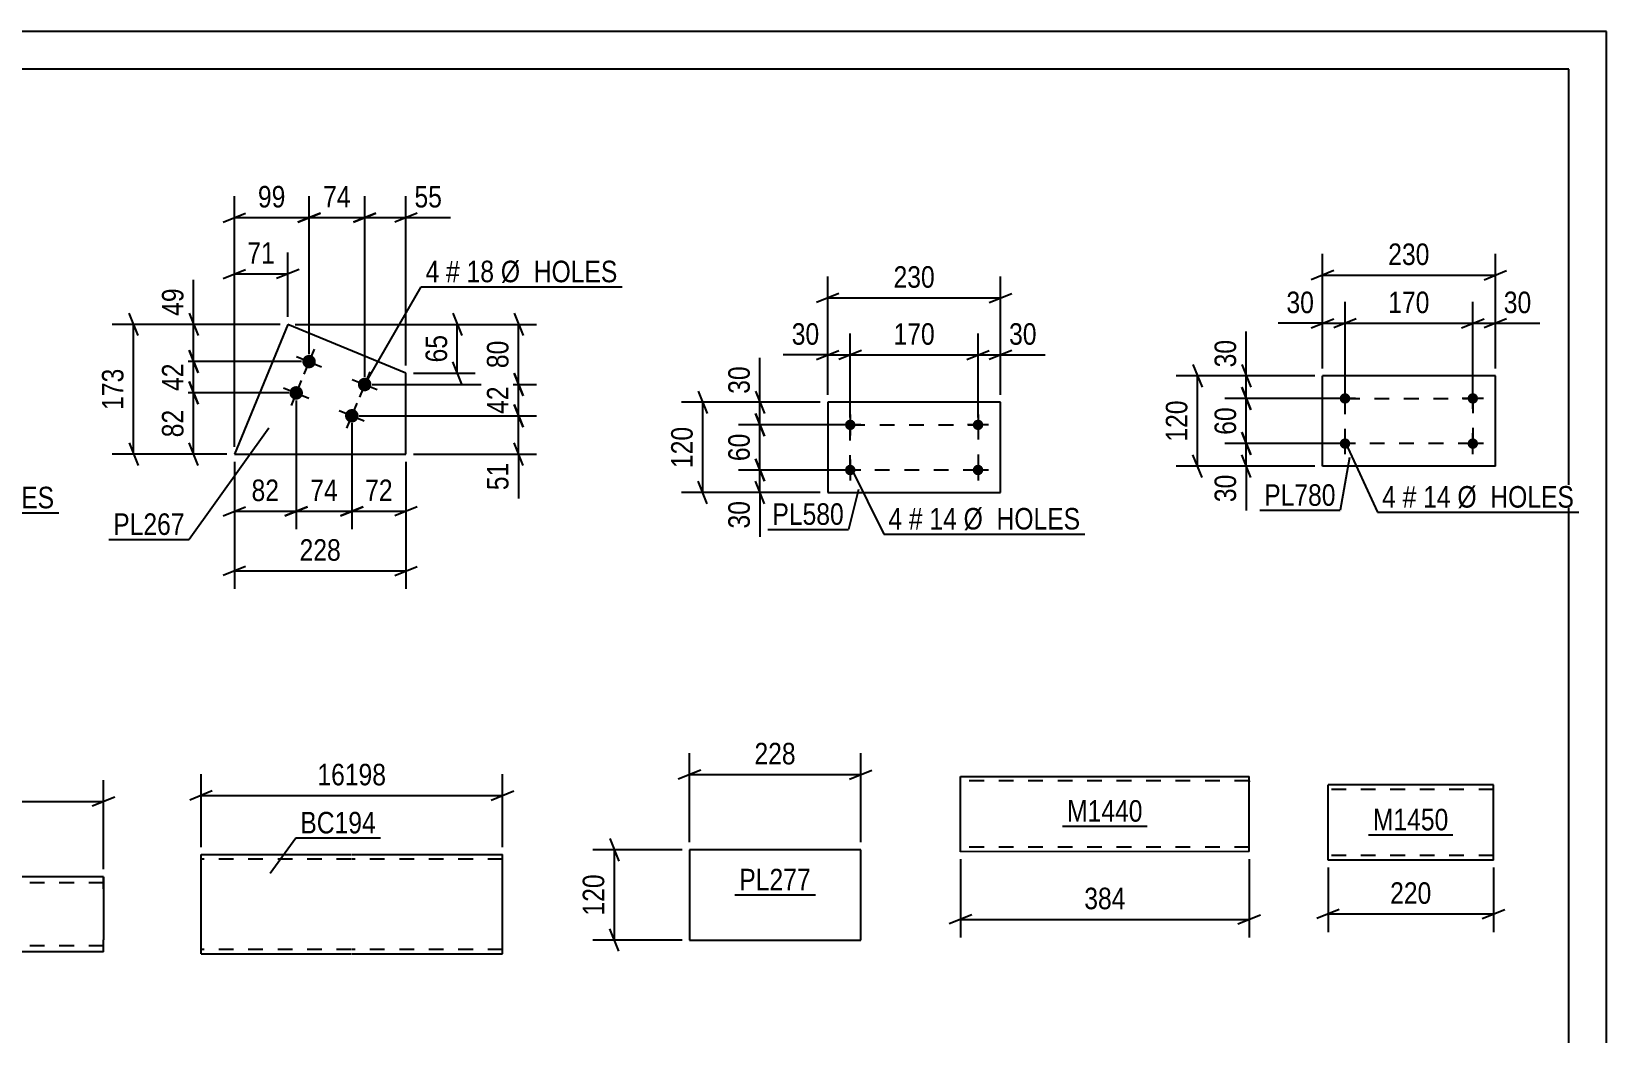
# Model space of a CAD drawing. Header units: millimetres. Extents: x 0 to 420, y 0 to 297.
# Drawn here: x 210.5 to 420, y 163.8 to 297 of the extents above; entities that cross this region are included whole.
import ezdxf

# ---------------------------------------------------------------- set-up
doc = ezdxf.new("R2010")
doc.units = ezdxf.units.MM
doc.linetypes.add('DXK_LINE_DOT2', pattern=[3.9198, 1.9599, -1.9599])
doc.styles.add('Arial Narrow', font='ARIALN.TTF', dxfattribs={"height": 0.2})

# ---------------------------------------------------------------- blocks, each defined once
blk = doc.blocks.new('Unknown-814463964-1135')
at = {"color": 5, "linetype": 'Continuous'}
for p, q in [((420, 297), (0, 297)), ((420, 0), (420, 297)), ((415, 292), (5, 292)), ((415, 5), (415, 292))]:
    blk.add_line(p, q, dxfattribs=at)
blk = doc.blocks.new('Part-814463964-1915 - 1899')
at = {"color": 2, "linetype": 'Continuous'}
for p, q in [((199.99, 184.65), (179.99, 184.65)), ((179.99, 184.65), (179.99, 174.65)), ((220.09, 184.65), (200.09, 184.65)), ((220.09, 184.65), (220.09, 183.05)), ((220.09, 183.05), (220.09, 176.25)), ((220.09, 174.65), (220.09, 176.25)), ((199.99, 174.65), (179.99, 174.65)), ((220.09, 174.65), (200.09, 174.65))]:
    blk.add_line(p, q, dxfattribs=at)
at = {"color": 7, "linetype": 'DXK_LINE_DOT2'}
for p, q in [((220.09, 183.05), (220.09, 184.53)), ((199.99, 183.85), (179.99, 183.85)), ((220.09, 183.85), (200.09, 183.85)), ((220.09, 175.51), (220.09, 176.25)), ((179.99, 175.45), (179.99, 175.51)), ((199.99, 175.45), (179.99, 175.45)), ((220.09, 175.45), (200.09, 175.45)), ((220.09, 175.45), (220.09, 175.51)), ((220.09, 175.45), (220.09, 175.51))]:
    blk.add_line(p, q, dxfattribs=at)
blk = doc.blocks.new('Part-814463964-2102 - 2088')
at = {"color": 2, "linetype": 'Continuous'}
for p, q in [((320.8, 188.23), (298.04, 188.23)), ((298.04, 188.23), (298.04, 176.23)), ((320.8, 176.23), (320.8, 188.23)), ((298.04, 176.23), (320.8, 176.23))]:
    blk.add_line(p, q, dxfattribs=at)
blk = doc.blocks.new('Bolt-814463964-2591 - 2542')
at = {"linetype": 'Continuous'}
for points in [[(319.41, 244.01, -1), (319.41, 245.41, -1)], [(336.41, 244.01, -1), (336.41, 245.41, -1)], [(319.41, 238.01, -1), (319.41, 239.41, -1)], [(336.41, 238.01, -1), (336.41, 239.41, -1)]]:
    blk.add_hatch(color=1, dxfattribs=at).paths.add_polyline_path(points)
at = {"color": 1, "linetype": 'Continuous'}
for p, q in [((319.41, 246.11), (319.41, 243.31)), ((336.41, 246.11), (336.41, 243.31)), ((320.81, 244.71), (318.01, 244.71)), ((337.81, 244.71), (335.01, 244.71)), ((319.41, 240.11), (319.41, 237.31)), ((336.41, 240.11), (336.41, 237.31)), ((320.81, 238.71), (318.01, 238.71)), ((337.81, 238.71), (335.01, 238.71))]:
    blk.add_line(p, q, dxfattribs=at)
blk = doc.blocks.new('Part-814463964-2558 - 2542')
at = {"color": 2, "linetype": 'Continuous'}
for p, q in [((339.41, 247.71), (316.41, 247.71)), ((316.41, 247.71), (316.41, 235.71)), ((339.41, 235.71), (339.41, 247.71)), ((316.41, 235.71), (339.41, 235.71))]:
    blk.add_line(p, q, dxfattribs=at)
blk = doc.blocks.new('Part-814463964-2781 - 2767')
at = {"color": 2, "linetype": 'Continuous'}
for p, q in [((334.08, 197.97), (372.48, 197.98)), ((334.08, 187.97), (334.08, 197.97)), ((372.48, 187.98), (372.48, 197.98)), ((372.48, 187.98), (334.08, 187.97))]:
    blk.add_line(p, q, dxfattribs=at)
at = {"color": 7, "linetype": 'DXK_LINE_DOT2'}
for p, q in [((372.48, 197.38), (334.08, 197.37)), ((372.48, 197.34), (372.48, 197.38)), ((372.48, 197.38), (372.48, 197.34)), ((372.48, 197.24), (372.48, 197.34)), ((372.48, 197.34), (372.48, 197.24)), ((372.48, 188.58), (334.08, 188.57))]:
    blk.add_line(p, q, dxfattribs=at)
blk = doc.blocks.new('Bolt-814463964-2867 - 2833')
at = {"linetype": 'Continuous'}
for points in [[(385.22, 247.52, -1), (385.22, 248.92, -1)], [(402.22, 247.52, -1), (402.22, 248.92, -1)], [(385.22, 241.52, -1), (385.22, 242.92, -1)], [(402.22, 241.52, -1), (402.22, 242.92, -1)]]:
    blk.add_hatch(color=1, dxfattribs=at).paths.add_polyline_path(points)
at = {"color": 1, "linetype": 'Continuous'}
for p, q in [((385.22, 246.82), (385.22, 249.62)), ((402.22, 246.82), (402.22, 249.62)), ((386.62, 248.22), (383.82, 248.22)), ((403.62, 248.22), (400.82, 248.22)), ((385.22, 240.82), (385.22, 243.62)), ((402.22, 240.82), (402.22, 243.62)), ((386.62, 242.22), (383.82, 242.22)), ((403.62, 242.22), (400.82, 242.22))]:
    blk.add_line(p, q, dxfattribs=at)
blk = doc.blocks.new('Part-814463964-2882 - 2833')
at = {"color": 2, "linetype": 'Continuous'}
for p, q in [((405.22, 251.22), (382.22, 251.22)), ((382.22, 239.22), (382.22, 251.22)), ((405.22, 239.22), (405.22, 251.22)), ((405.22, 239.22), (382.22, 239.22))]:
    blk.add_line(p, q, dxfattribs=at)
blk = doc.blocks.new('Part-814463964-3030 - 3014')
at = {"color": 2, "linetype": 'Continuous'}
for p, q in [((233.06, 174.39), (233.06, 187.59)), ((233.06, 187.59), (253.06, 187.59)), ((253.16, 187.59), (273.16, 187.59)), ((273.16, 174.39), (273.16, 187.59)), ((233.06, 174.39), (253.06, 174.39)), ((253.16, 174.39), (273.16, 174.39))]:
    blk.add_line(p, q, dxfattribs=at)
at = {"color": 7, "linetype": 'DXK_LINE_DOT2'}
for p, q in [((253.06, 186.99), (233.06, 186.99)), ((273.16, 186.99), (253.16, 186.99)), ((253.06, 174.99), (233.06, 174.99)), ((233.06, 174.48), (233.06, 174.39)), ((273.16, 174.99), (253.16, 174.99)), ((273.16, 174.39), (273.16, 174.48))]:
    blk.add_line(p, q, dxfattribs=at)
blk = doc.blocks.new('Part-814463964-13714 - 13713')
at = {"color": 2, "linetype": 'Continuous'}
for p, q in [((404.96, 196.85), (382.96, 196.85)), ((382.96, 186.94), (382.96, 196.85)), ((404.96, 186.85), (404.96, 196.85)), ((382.96, 186.85), (382.96, 186.94)), ((404.96, 186.85), (382.96, 186.85))]:
    blk.add_line(p, q, dxfattribs=at)
at = {"color": 7, "linetype": 'DXK_LINE_DOT2'}
for p, q in [((404.96, 196.25), (382.96, 196.25)), ((382.96, 187.45), (382.96, 187.49)), ((404.96, 187.45), (382.96, 187.45)), ((404.96, 187.45), (404.96, 187.49))]:
    blk.add_line(p, q, dxfattribs=at)
blk = doc.blocks.new('Bolt-814463964-13785 - 13783')
at = {"linetype": 'Continuous'}
for points in [[(248.26, 252.78, -1), (246.6, 253.46, -1)], [(246.55, 248.62, -1), (244.88, 249.3, -1)], [(255.66, 249.73, -1), (253.99, 250.42, -1)], [(253.95, 245.57, -1), (252.28, 246.26, -1)]]:
    blk.add_hatch(color=1, dxfattribs=at).paths.add_polyline_path(points)
at = {"color": 1, "linetype": 'Continuous'}
for p, q in [((245.76, 253.81), (249.09, 252.44)), ((248.11, 254.79), (246.74, 251.46)), ((255.51, 251.74), (254.14, 248.41)), ((244.05, 249.65), (247.38, 248.28)), ((246.4, 250.63), (245.03, 247.3)), ((253.16, 250.76), (256.49, 249.39)), ((253.8, 247.58), (252.43, 244.25)), ((251.45, 246.6), (254.78, 245.23))]:
    blk.add_line(p, q, dxfattribs=at)
blk = doc.blocks.new('Part-814463964-13784 - 13783')
at = {"color": 2, "linetype": 'Continuous'}
for p, q in [((244.6, 258.07), (237.49, 240.81)), ((260.32, 251.6), (244.6, 258.07)), ((260.32, 240.81), (260.32, 251.6)), ((237.49, 240.81), (260.32, 240.81))]:
    blk.add_line(p, q, dxfattribs=at)
blk = doc.blocks.new('Rectangle-814463964-14443 - 2542')
at = {"color": 1, "linetype": 'DXK_LINE_DOT2'}
blk.add_lwpolyline([(319.41, 244.71), (336.41, 244.71), (336.41, 238.71), (319.41, 238.71), (319.41, 244.71)], close=True, dxfattribs=at)
blk = doc.blocks.new('Rectangle-814463964-2967 - 2833')
at = {"color": 1, "linetype": 'DXK_LINE_DOT2'}
blk.add_lwpolyline([(385.22, 248.22), (402.22, 248.22), (402.22, 242.22), (385.22, 242.22), (385.22, 248.22)], close=True, dxfattribs=at)
blk = doc.blocks.new('StraightDimension-814463964-1923 - 1899')
at = {"color": 7, "linetype": 'Continuous'}
for p, q in [((179.99, 185.65), (179.99, 197.5)), ((220.09, 185.65), (220.09, 197.5)), ((181.49, 195.25), (178.49, 194.05)), ((218.59, 194.05), (221.59, 195.25)), ((179.99, 194.65), (220.09, 194.65))]:
    blk.add_line(p, q, dxfattribs=at)
at = {"color": 0}
blk.add_wipeout([(205.21, 195.4), (205.21, 199.6), (194.87, 199.6), (194.87, 195.4)], dxfattribs=at)
at = {"color": 3, "style": 'Arial Narrow'}
blk.add_text('16136', height=2.863, dxfattribs=at).set_placement((195.47, 196))
blk = doc.blocks.new('StraightDimension-814463964-2104 - 2088')
at = {"color": 7, "linetype": 'Continuous'}
for p, q in [((298.04, 189.23), (298.04, 201.08)), ((320.8, 189.23), (320.8, 201.08)), ((299.54, 198.83), (296.54, 197.63)), ((298.04, 198.23), (320.8, 198.23)), ((319.3, 197.63), (322.3, 198.83))]:
    blk.add_line(p, q, dxfattribs=at)
at = {"color": 0}
blk.add_wipeout([(312.76, 198.98), (312.76, 203.18), (306.07, 203.18), (306.07, 198.98)], dxfattribs=at)
at = {"color": 3, "style": 'Arial Narrow'}
blk.add_text('228', height=2.863, dxfattribs=at).set_placement((306.67, 199.58))
blk = doc.blocks.new('StraightDimension-814463964-2115 - 2088')
at = {"color": 7, "linetype": 'Continuous'}
for p, q in [((287.44, 189.73), (288.64, 186.73)), ((297.04, 188.23), (285.19, 188.23)), ((288.04, 176.23), (288.04, 188.23)), ((297.04, 176.23), (285.19, 176.23)), ((288.64, 174.73), (287.44, 177.73))]:
    blk.add_line(p, q, dxfattribs=at)
at = {"color": 0}
blk.add_wipeout([(287.29, 185.57), (283.09, 185.57), (283.09, 178.88), (287.29, 178.88)], dxfattribs=at)
at = {"color": 3, "style": 'Arial Narrow'}
blk.add_text('120', height=2.863, rotation=90.0002, dxfattribs=at).set_placement((286.69, 179.48))
blk = doc.blocks.new('StraightDimension-814463964-14276 - 2542')
at = {"color": 7, "linetype": 'Continuous'}
for p, q in [((336.41, 245.71), (336.41, 256.86)), ((339.41, 248.71), (339.41, 256.86)), ((334.91, 253.41), (337.91, 254.61)), ((336.41, 254.01), (339.41, 254.01)), ((340.91, 254.61), (337.91, 253.41))]:
    blk.add_line(p, q, dxfattribs=at)
at = {"color": 0}
blk.add_wipeout([(344.79, 254.76), (344.79, 258.96), (339.94, 258.96), (339.94, 254.76)], dxfattribs=at)
at = {"color": 7, "linetype": 'Continuous'}
blk.add_line((339.41, 254.01), (345.32, 254.01), dxfattribs=at)
blk.add_line((339.41, 254.01), (345.32, 254.01), dxfattribs=at)
at = {"color": 3, "style": 'Arial Narrow'}
blk.add_text('30', height=2.863, dxfattribs=at).set_placement((340.54, 255.36))
blk = doc.blocks.new('StraightDimension-814463964-2603 - 2542')
at = {"color": 7, "linetype": 'Continuous'}
for p, q in [((316.41, 248.71), (316.41, 264.44)), ((339.41, 248.71), (339.41, 264.44)), ((317.91, 262.19), (314.91, 260.99)), ((337.91, 260.99), (340.91, 262.19)), ((316.41, 261.59), (339.41, 261.59))]:
    blk.add_line(p, q, dxfattribs=at)
at = {"color": 0}
blk.add_wipeout([(331.25, 262.34), (331.25, 266.54), (324.57, 266.54), (324.57, 262.34)], dxfattribs=at)
at = {"color": 3, "style": 'Arial Narrow'}
blk.add_text('230', height=2.863, dxfattribs=at).set_placement((325.17, 262.94))
blk = doc.blocks.new('StraightDimension-814463964-14277 - 2542')
at = {"color": 7, "linetype": 'Continuous'}
for p, q in [((319.41, 245.71), (319.41, 256.86)), ((336.41, 245.71), (336.41, 256.86)), ((320.91, 254.61), (317.91, 253.41)), ((319.41, 254.01), (336.41, 254.01)), ((334.91, 253.41), (337.91, 254.61))]:
    blk.add_line(p, q, dxfattribs=at)
at = {"color": 0}
blk.add_wipeout([(331.25, 254.76), (331.25, 258.96), (324.57, 258.96), (324.57, 254.76)], dxfattribs=at)
at = {"color": 3, "style": 'Arial Narrow'}
blk.add_text('170', height=2.863, dxfattribs=at).set_placement((325.17, 255.36))
blk = doc.blocks.new('StraightDimension-814463964-14278 - 2542')
at = {"color": 7, "linetype": 'Continuous'}
for p, q in [((316.41, 248.71), (316.41, 256.86)), ((319.41, 245.71), (319.41, 256.86)), ((314.91, 253.41), (317.91, 254.61)), ((316.41, 254.01), (319.41, 254.01)), ((320.91, 254.61), (317.91, 253.41))]:
    blk.add_line(p, q, dxfattribs=at)
at = {"color": 0}
blk.add_wipeout([(315.89, 254.76), (315.89, 258.96), (311.03, 258.96), (311.03, 254.76)], dxfattribs=at)
at = {"color": 7, "linetype": 'Continuous'}
blk.add_line((316.41, 254.01), (310.51, 254.01), dxfattribs=at)
blk.add_line((316.41, 254.01), (310.51, 254.01), dxfattribs=at)
at = {"color": 3, "style": 'Arial Narrow'}
blk.add_text('30', height=2.863, dxfattribs=at).set_placement((311.63, 255.36))
blk = doc.blocks.new('StraightDimension-814463964-14371 - 2542')
at = {"color": 7, "linetype": 'Continuous'}
for p, q in [((315.41, 247.71), (304.55, 247.71)), ((306.8, 249.21), (308, 246.21)), ((307.4, 244.71), (307.4, 247.71)), ((308, 243.21), (306.8, 246.21)), ((318.41, 244.71), (304.55, 244.71))]:
    blk.add_line(p, q, dxfattribs=at)
at = {"color": 0}
blk.add_wipeout([(306.65, 253.1), (302.45, 253.1), (302.45, 248.24), (306.65, 248.24)], dxfattribs=at)
at = {"color": 7, "linetype": 'Continuous'}
blk.add_line((307.4, 247.71), (307.4, 253.62), dxfattribs=at)
blk.add_line((307.4, 247.71), (307.4, 253.62), dxfattribs=at)
at = {"color": 3, "style": 'Arial Narrow'}
blk.add_text('30', height=2.863, rotation=90.0002, dxfattribs=at).set_placement((306.05, 248.84))
blk = doc.blocks.new('StraightDimension-814463964-14372 - 2542')
at = {"color": 7, "linetype": 'Continuous'}
for p, q in [((306.8, 246.21), (308, 243.21)), ((318.41, 244.71), (304.55, 244.71)), ((307.4, 238.71), (307.4, 244.71)), ((308, 237.21), (306.8, 240.21)), ((318.41, 238.71), (304.55, 238.71))]:
    blk.add_line(p, q, dxfattribs=at)
at = {"color": 0}
blk.add_wipeout([(306.65, 244.14), (302.45, 244.14), (302.45, 239.29), (306.65, 239.29)], dxfattribs=at)
at = {"color": 3, "style": 'Arial Narrow'}
blk.add_text('60', height=2.863, rotation=90.0002, dxfattribs=at).set_placement((306.05, 239.89))
blk = doc.blocks.new('StraightDimension-814463964-14373 - 2542')
at = {"color": 7, "linetype": 'Continuous'}
for p, q in [((306.8, 240.21), (308, 237.21)), ((318.41, 238.71), (304.55, 238.71)), ((308, 234.21), (306.8, 237.21)), ((307.4, 235.71), (307.4, 238.71)), ((315.41, 235.71), (304.55, 235.71))]:
    blk.add_line(p, q, dxfattribs=at)
at = {"color": 0}
blk.add_wipeout([(306.65, 235.19), (302.45, 235.19), (302.45, 230.33), (306.65, 230.33)], dxfattribs=at)
at = {"color": 7, "linetype": 'Continuous'}
blk.add_line((307.4, 235.71), (307.4, 229.81), dxfattribs=at)
blk.add_line((307.4, 235.71), (307.4, 229.81), dxfattribs=at)
at = {"color": 3, "style": 'Arial Narrow'}
blk.add_text('30', height=2.863, rotation=90.0002, dxfattribs=at).set_placement((306.05, 230.93))
blk = doc.blocks.new('StraightDimension-814463964-14424 - 2542')
at = {"color": 7, "linetype": 'Continuous'}
for p, q in [((315.41, 247.71), (296.95, 247.71)), ((299.2, 249.21), (300.4, 246.21)), ((299.8, 235.71), (299.8, 247.71)), ((300.4, 234.21), (299.2, 237.21)), ((315.41, 235.71), (296.95, 235.71))]:
    blk.add_line(p, q, dxfattribs=at)
at = {"color": 0}
blk.add_wipeout([(299.05, 245.06), (294.85, 245.06), (294.85, 238.37), (299.05, 238.37)], dxfattribs=at)
at = {"color": 3, "style": 'Arial Narrow'}
blk.add_text('120', height=2.863, rotation=90.0002, dxfattribs=at).set_placement((298.45, 238.97))
blk = doc.blocks.new('StraightDimension-814463964-2786 - 2767')
at = {"color": 7, "linetype": 'Continuous'}
for p, q in [((334.08, 186.97), (334.08, 176.57)), ((372.48, 186.98), (372.48, 176.57)), ((335.58, 179.57), (332.58, 178.37)), ((334.08, 178.97), (372.48, 178.97)), ((370.98, 178.37), (373.98, 179.57))]:
    blk.add_line(p, q, dxfattribs=at)
at = {"color": 0}
blk.add_wipeout([(356.62, 179.72), (356.62, 183.92), (349.94, 183.92), (349.94, 179.72)], dxfattribs=at)
at = {"color": 3, "style": 'Arial Narrow'}
blk.add_text('384', height=2.863, dxfattribs=at).set_placement((350.54, 180.32))
blk = doc.blocks.new('StraightDimension-814463964-2957 - 2833')
at = {"color": 7, "linetype": 'Continuous'}
for p, q in [((371.48, 252.72), (372.68, 249.72)), ((381.22, 251.22), (369.23, 251.22)), ((372.68, 246.72), (371.48, 249.72)), ((372.08, 248.22), (372.08, 251.22)), ((384.22, 248.22), (369.23, 248.22))]:
    blk.add_line(p, q, dxfattribs=at)
at = {"color": 0}
blk.add_wipeout([(371.33, 256.6), (367.13, 256.6), (367.13, 251.75), (371.33, 251.75)], dxfattribs=at)
at = {"color": 7, "linetype": 'Continuous'}
blk.add_line((372.08, 251.22), (372.08, 257.13), dxfattribs=at)
blk.add_line((372.08, 251.22), (372.08, 257.13), dxfattribs=at)
at = {"color": 3, "style": 'Arial Narrow'}
blk.add_text('30', height=2.863, rotation=90.0002, dxfattribs=at).set_placement((370.73, 252.35))
blk = doc.blocks.new('StraightDimension-814463964-2895 - 2833')
at = {"color": 7, "linetype": 'Continuous'}
for p, q in [((382.22, 252.22), (382.22, 261.06)), ((385.22, 249.22), (385.22, 261.06)), ((380.72, 257.61), (383.72, 258.81)), ((382.22, 258.21), (385.22, 258.21)), ((386.72, 258.81), (383.72, 257.61))]:
    blk.add_line(p, q, dxfattribs=at)
at = {"color": 0}
blk.add_wipeout([(381.69, 258.96), (381.69, 263.16), (376.83, 263.16), (376.83, 258.96)], dxfattribs=at)
at = {"color": 7, "linetype": 'Continuous'}
blk.add_line((382.22, 258.21), (376.31, 258.21), dxfattribs=at)
blk.add_line((382.22, 258.21), (376.31, 258.21), dxfattribs=at)
at = {"color": 3, "style": 'Arial Narrow'}
blk.add_text('30', height=2.863, dxfattribs=at).set_placement((377.43, 259.56))
blk = doc.blocks.new('StraightDimension-814463964-2884 - 2833')
at = {"color": 7, "linetype": 'Continuous'}
for p, q in [((382.22, 252.22), (382.22, 267.46)), ((405.22, 252.22), (405.22, 267.46)), ((383.72, 265.21), (380.72, 264.01)), ((382.22, 264.61), (405.22, 264.61)), ((403.72, 264.01), (406.72, 265.21))]:
    blk.add_line(p, q, dxfattribs=at)
at = {"color": 0}
blk.add_wipeout([(397.06, 265.36), (397.06, 269.56), (390.37, 269.56), (390.37, 265.36)], dxfattribs=at)
at = {"color": 3, "style": 'Arial Narrow'}
blk.add_text('230', height=2.863, dxfattribs=at).set_placement((390.97, 265.96))
blk = doc.blocks.new('StraightDimension-814463964-2905 - 2833')
at = {"color": 7, "linetype": 'Continuous'}
for p, q in [((385.22, 249.22), (385.22, 261.06)), ((402.22, 249.22), (402.22, 261.06)), ((386.72, 258.81), (383.72, 257.61)), ((385.22, 258.21), (402.22, 258.21)), ((400.72, 257.61), (403.72, 258.81))]:
    blk.add_line(p, q, dxfattribs=at)
at = {"color": 0}
blk.add_wipeout([(397.06, 258.96), (397.06, 263.16), (390.37, 263.16), (390.37, 258.96)], dxfattribs=at)
at = {"color": 3, "style": 'Arial Narrow'}
blk.add_text('170', height=2.863, dxfattribs=at).set_placement((390.97, 259.56))
blk = doc.blocks.new('StraightDimension-814463964-2915 - 2833')
at = {"color": 7, "linetype": 'Continuous'}
for p, q in [((402.22, 249.22), (402.22, 261.06)), ((405.22, 252.22), (405.22, 261.06)), ((400.72, 257.61), (403.72, 258.81)), ((402.22, 258.21), (405.22, 258.21)), ((406.72, 258.81), (403.72, 257.61))]:
    blk.add_line(p, q, dxfattribs=at)
at = {"color": 0}
blk.add_wipeout([(410.6, 258.96), (410.6, 263.16), (405.74, 263.16), (405.74, 258.96)], dxfattribs=at)
at = {"color": 7, "linetype": 'Continuous'}
blk.add_line((405.22, 258.21), (411.12, 258.21), dxfattribs=at)
blk.add_line((405.22, 258.21), (411.12, 258.21), dxfattribs=at)
at = {"color": 3, "style": 'Arial Narrow'}
blk.add_text('30', height=2.863, dxfattribs=at).set_placement((406.34, 259.56))
blk = doc.blocks.new('StraightDimension-814463964-2926 - 2833')
at = {"color": 7, "linetype": 'Continuous'}
for p, q in [((365, 252.72), (366.2, 249.72)), ((381.22, 251.22), (362.75, 251.22)), ((365.6, 239.22), (365.6, 251.22)), ((381.22, 239.22), (362.75, 239.22)), ((366.2, 237.72), (365, 240.72))]:
    blk.add_line(p, q, dxfattribs=at)
at = {"color": 0}
blk.add_wipeout([(364.85, 248.56), (360.65, 248.56), (360.65, 241.88), (364.85, 241.88)], dxfattribs=at)
at = {"color": 3, "style": 'Arial Narrow'}
blk.add_text('120', height=2.863, rotation=90.0002, dxfattribs=at).set_placement((364.25, 242.48))
blk = doc.blocks.new('StraightDimension-814463964-2937 - 2833')
at = {"color": 7, "linetype": 'Continuous'}
for p, q in [((371.48, 243.72), (372.68, 240.72)), ((384.22, 242.22), (369.23, 242.22)), ((372.08, 239.22), (372.08, 242.22)), ((381.22, 239.22), (369.23, 239.22)), ((372.68, 237.72), (371.48, 240.72))]:
    blk.add_line(p, q, dxfattribs=at)
at = {"color": 0}
blk.add_wipeout([(371.33, 238.7), (367.13, 238.7), (367.13, 233.84), (371.33, 233.84)], dxfattribs=at)
at = {"color": 7, "linetype": 'Continuous'}
blk.add_line((372.08, 239.22), (372.08, 233.32), dxfattribs=at)
blk.add_line((372.08, 239.22), (372.08, 233.32), dxfattribs=at)
at = {"color": 3, "style": 'Arial Narrow'}
blk.add_text('30', height=2.863, rotation=90.0002, dxfattribs=at).set_placement((370.73, 234.44))
blk = doc.blocks.new('StraightDimension-814463964-2947 - 2833')
at = {"color": 7, "linetype": 'Continuous'}
for p, q in [((371.48, 249.72), (372.68, 246.72)), ((384.22, 248.22), (369.23, 248.22)), ((372.08, 242.22), (372.08, 248.22)), ((372.68, 240.72), (371.48, 243.72)), ((384.22, 242.22), (369.23, 242.22))]:
    blk.add_line(p, q, dxfattribs=at)
at = {"color": 0}
blk.add_wipeout([(371.33, 247.65), (367.13, 247.65), (367.13, 242.79), (371.33, 242.79)], dxfattribs=at)
at = {"color": 3, "style": 'Arial Narrow'}
blk.add_text('60', height=2.863, rotation=90.0002, dxfattribs=at).set_placement((370.73, 243.39))
blk = doc.blocks.new('StraightDimension-814463964-3035 - 3014')
at = {"color": 7, "linetype": 'Continuous'}
for p, q in [((233.06, 188.59), (233.06, 198.29)), ((273.16, 188.59), (273.16, 198.29)), ((234.56, 196.04), (231.56, 194.84)), ((233.06, 195.44), (273.16, 195.44)), ((271.66, 194.84), (274.66, 196.04))]:
    blk.add_line(p, q, dxfattribs=at)
at = {"color": 0}
blk.add_wipeout([(258.28, 196.19), (258.28, 200.39), (247.94, 200.39), (247.94, 196.19)], dxfattribs=at)
at = {"color": 3, "style": 'Arial Narrow'}
blk.add_text('16198', height=2.863, dxfattribs=at).set_placement((248.54, 196.79))
blk = doc.blocks.new('StraightDimension-814463964-13819 - 13713')
at = {"color": 7, "linetype": 'Continuous'}
for p, q in [((382.96, 185.85), (382.96, 177.29)), ((404.96, 185.85), (404.96, 177.29)), ((384.46, 180.29), (381.46, 179.09)), ((403.46, 179.09), (406.46, 180.29)), ((382.96, 179.69), (404.96, 179.69))]:
    blk.add_line(p, q, dxfattribs=at)
at = {"color": 0}
blk.add_wipeout([(397.3, 180.44), (397.3, 184.64), (390.62, 184.64), (390.62, 180.44)], dxfattribs=at)
at = {"color": 3, "style": 'Arial Narrow'}
blk.add_text('220', height=2.863, dxfattribs=at).set_placement((391.22, 181.04))
blk = doc.blocks.new('StraightDimension-814463964-14199 - 13783')
at = {"color": 7, "linetype": 'Continuous'}
for p, q in [((254.83, 251.08), (254.83, 275.11)), ((260.32, 252.6), (260.32, 275.11)), ((253.33, 271.66), (256.33, 272.86)), ((261.82, 272.86), (258.82, 271.66)), ((254.83, 272.26), (260.32, 272.26))]:
    blk.add_line(p, q, dxfattribs=at)
at = {"color": 0}
blk.add_wipeout([(265.7, 273.01), (265.7, 277.21), (260.85, 277.21), (260.85, 273.01)], dxfattribs=at)
at = {"color": 7, "linetype": 'Continuous'}
blk.add_line((260.32, 272.26), (266.23, 272.26), dxfattribs=at)
blk.add_line((260.32, 272.26), (266.23, 272.26), dxfattribs=at)
at = {"color": 3, "style": 'Arial Narrow'}
blk.add_text('55', height=2.863, dxfattribs=at).set_placement((261.45, 273.61))
blk = doc.blocks.new('StraightDimension-814463964-14178 - 13783')
at = {"color": 7, "linetype": 'Continuous'}
for p, q in [((231.47, 250.46), (232.67, 247.46)), ((244.72, 248.96), (229.22, 248.96)), ((232.07, 240.81), (232.07, 248.96)), ((232.67, 239.31), (231.47, 242.31)), ((236.49, 240.81), (229.22, 240.81))]:
    blk.add_line(p, q, dxfattribs=at)
at = {"color": 0}
blk.add_wipeout([(231.32, 247.31), (227.12, 247.31), (227.12, 242.46), (231.32, 242.46)], dxfattribs=at)
at = {"color": 3, "style": 'Arial Narrow'}
blk.add_text('82', height=2.863, rotation=90.0002, dxfattribs=at).set_placement((230.72, 243.06))
blk = doc.blocks.new('StraightDimension-814463964-13839 - 13783')
at = {"color": 7, "linetype": 'Continuous'}
for p, q in [((245.6, 258.07), (269.54, 258.07)), ((266.54, 259.57), (267.74, 256.57)), ((267.14, 251.6), (267.14, 258.07)), ((261.32, 251.6), (269.54, 251.6)), ((267.74, 250.1), (266.54, 253.1))]:
    blk.add_line(p, q, dxfattribs=at)
at = {"color": 0}
blk.add_wipeout([(266.39, 257.26), (262.19, 257.26), (262.19, 252.41), (266.39, 252.41)], dxfattribs=at)
at = {"color": 3, "style": 'Arial Narrow'}
blk.add_text('65', height=2.863, rotation=90.0002, dxfattribs=at).set_placement((265.79, 253.01))
blk = doc.blocks.new('StraightDimension-814463964-14200 - 13783')
at = {"color": 7, "linetype": 'Continuous'}
for p, q in [((247.43, 254.12), (247.43, 275.11)), ((254.83, 251.08), (254.83, 275.11)), ((245.93, 271.66), (248.93, 272.86)), ((256.33, 272.86), (253.33, 271.66)), ((247.43, 272.26), (254.83, 272.26))]:
    blk.add_line(p, q, dxfattribs=at)
at = {"color": 0}
blk.add_wipeout([(253.56, 273.01), (253.56, 277.21), (248.7, 277.21), (248.7, 273.01)], dxfattribs=at)
at = {"color": 3, "style": 'Arial Narrow'}
blk.add_text('74', height=2.863, dxfattribs=at).set_placement((249.3, 273.61))
blk = doc.blocks.new('StraightDimension-814463964-13831 - 13783')
at = {"color": 7, "linetype": 'Continuous'}
for p, q in [((237.49, 241.81), (237.49, 267.63)), ((244.6, 259.07), (244.6, 267.63)), ((235.99, 264.18), (238.99, 265.38)), ((237.49, 264.78), (244.6, 264.78)), ((246.1, 265.38), (243.1, 264.18))]:
    blk.add_line(p, q, dxfattribs=at)
at = {"color": 0}
blk.add_wipeout([(243.48, 265.53), (243.48, 269.73), (238.62, 269.73), (238.62, 265.53)], dxfattribs=at)
at = {"color": 3, "style": 'Arial Narrow'}
blk.add_text('71', height=2.863, dxfattribs=at).set_placement((239.22, 266.13))
blk = doc.blocks.new('StraightDimension-814463964-13835 - 13783')
at = {"color": 7, "linetype": 'Continuous'}
for p, q in [((237.49, 239.81), (237.49, 222.9)), ((260.32, 239.81), (260.32, 222.9)), ((238.99, 225.9), (235.99, 224.7)), ((237.49, 225.3), (260.32, 225.3)), ((258.82, 224.7), (261.82, 225.9))]:
    blk.add_line(p, q, dxfattribs=at)
at = {"color": 0}
blk.add_wipeout([(252.25, 226.05), (252.25, 230.25), (245.57, 230.25), (245.57, 226.05)], dxfattribs=at)
at = {"color": 3, "style": 'Arial Narrow'}
blk.add_text('228', height=2.863, dxfattribs=at).set_placement((246.17, 226.65))
blk = doc.blocks.new('StraightDimension-814463964-14222 - 13783')
at = {"color": 7, "linetype": 'Continuous'}
for p, q in [((253.11, 244.92), (253.11, 230.83)), ((260.32, 239.81), (260.32, 230.83)), ((251.61, 232.63), (254.61, 233.83)), ((253.11, 233.23), (260.32, 233.23)), ((261.82, 233.83), (258.82, 232.63))]:
    blk.add_line(p, q, dxfattribs=at)
at = {"color": 0}
blk.add_wipeout([(259.15, 233.98), (259.15, 238.18), (254.29, 238.18), (254.29, 233.98)], dxfattribs=at)
at = {"color": 3, "style": 'Arial Narrow'}
blk.add_text('72', height=2.863, dxfattribs=at).set_placement((254.89, 234.58))
blk = doc.blocks.new('StraightDimension-814463964-13845 - 13783')
at = {"color": 7, "linetype": 'Continuous'}
for p, q in [((243.6, 258.07), (221.24, 258.07)), ((224.69, 256.57), (223.49, 259.57)), ((224.09, 240.81), (224.09, 258.07)), ((223.49, 242.31), (224.69, 239.31)), ((236.49, 240.81), (221.24, 240.81))]:
    blk.add_line(p, q, dxfattribs=at)
at = {"color": 0}
blk.add_wipeout([(223.34, 252.78), (219.14, 252.78), (219.14, 246.1), (223.34, 246.1)], dxfattribs=at)
at = {"color": 3, "style": 'Arial Narrow'}
blk.add_text('173', height=2.863, rotation=90.0002, dxfattribs=at).set_placement((222.74, 246.7))
blk = doc.blocks.new('StraightDimension-814463964-14176 - 13783')
at = {"color": 7, "linetype": 'Continuous'}
for p, q in [((243.6, 258.07), (229.22, 258.07)), ((231.47, 259.57), (232.67, 256.57)), ((232.07, 253.12), (232.07, 258.07)), ((232.67, 251.62), (231.47, 254.62)), ((246.43, 253.12), (229.22, 253.12))]:
    blk.add_line(p, q, dxfattribs=at)
at = {"color": 0}
blk.add_wipeout([(231.32, 263.45), (227.12, 263.45), (227.12, 258.6), (231.32, 258.6)], dxfattribs=at)
at = {"color": 7, "linetype": 'Continuous'}
blk.add_line((232.07, 258.07), (232.07, 263.98), dxfattribs=at)
blk.add_line((232.07, 258.07), (232.07, 263.98), dxfattribs=at)
at = {"color": 3, "style": 'Arial Narrow'}
blk.add_text('49', height=2.863, rotation=90.0002, dxfattribs=at).set_placement((230.72, 259.2))
blk = doc.blocks.new('StraightDimension-814463964-14177 - 13783')
at = {"color": 7, "linetype": 'Continuous'}
for p, q in [((231.47, 254.62), (232.67, 251.62)), ((246.43, 253.12), (229.22, 253.12)), ((232.07, 248.96), (232.07, 253.12)), ((232.67, 247.46), (231.47, 250.46)), ((244.72, 248.96), (229.22, 248.96))]:
    blk.add_line(p, q, dxfattribs=at)
at = {"color": 0}
blk.add_wipeout([(231.32, 253.47), (227.12, 253.47), (227.12, 248.61), (231.32, 248.61)], dxfattribs=at)
at = {"color": 3, "style": 'Arial Narrow'}
blk.add_text('42', height=2.863, rotation=90.0002, dxfattribs=at).set_placement((230.72, 249.21))
blk = doc.blocks.new('StraightDimension-814463964-14201 - 13783')
at = {"color": 7, "linetype": 'Continuous'}
for p, q in [((237.49, 241.81), (237.49, 275.11)), ((247.43, 254.12), (247.43, 275.11)), ((235.99, 271.66), (238.99, 272.86)), ((248.93, 272.86), (245.93, 271.66)), ((237.49, 272.26), (247.43, 272.26))]:
    blk.add_line(p, q, dxfattribs=at)
at = {"color": 0}
blk.add_wipeout([(244.89, 273.01), (244.89, 277.21), (240.03, 277.21), (240.03, 273.01)], dxfattribs=at)
at = {"color": 3, "style": 'Arial Narrow'}
blk.add_text('99', height=2.863, dxfattribs=at).set_placement((240.63, 273.61))
blk = doc.blocks.new('StraightDimension-814463964-14223 - 13783')
at = {"color": 7, "linetype": 'Continuous'}
for p, q in [((245.72, 247.96), (245.72, 230.83)), ((253.11, 244.92), (253.11, 230.83)), ((244.22, 232.63), (247.22, 233.83)), ((245.72, 233.23), (253.11, 233.23)), ((254.61, 233.83), (251.61, 232.63))]:
    blk.add_line(p, q, dxfattribs=at)
at = {"color": 0}
blk.add_wipeout([(251.84, 233.98), (251.84, 238.18), (246.99, 238.18), (246.99, 233.98)], dxfattribs=at)
at = {"color": 3, "style": 'Arial Narrow'}
blk.add_text('74', height=2.863, dxfattribs=at).set_placement((247.59, 234.58))
blk = doc.blocks.new('StraightDimension-814463964-14224 - 13783')
at = {"color": 7, "linetype": 'Continuous'}
for p, q in [((245.72, 247.96), (245.72, 230.83)), ((237.49, 239.81), (237.49, 230.83)), ((235.99, 232.63), (238.99, 233.83)), ((237.49, 233.23), (245.72, 233.23)), ((247.22, 233.83), (244.22, 232.63))]:
    blk.add_line(p, q, dxfattribs=at)
at = {"color": 0}
blk.add_wipeout([(244.03, 233.98), (244.03, 238.18), (239.18, 238.18), (239.18, 233.98)], dxfattribs=at)
at = {"color": 3, "style": 'Arial Narrow'}
blk.add_text('82', height=2.863, dxfattribs=at).set_placement((239.78, 234.58))
blk = doc.blocks.new('StraightDimension-814463964-14243 - 13783')
at = {"color": 7, "linetype": 'Continuous'}
for p, q in [((245.6, 258.07), (277.7, 258.07)), ((274.7, 259.57), (275.9, 256.57)), ((275.3, 250.08), (275.3, 258.07)), ((275.9, 248.58), (274.7, 251.58)), ((255.83, 250.08), (277.7, 250.08))]:
    blk.add_line(p, q, dxfattribs=at)
at = {"color": 0}
blk.add_wipeout([(274.55, 256.5), (270.35, 256.5), (270.35, 251.65), (274.55, 251.65)], dxfattribs=at)
at = {"color": 3, "style": 'Arial Narrow'}
blk.add_text('80', height=2.863, rotation=90.0002, dxfattribs=at).set_placement((273.95, 252.25))
blk = doc.blocks.new('StraightDimension-814463964-14244 - 13783')
at = {"color": 7, "linetype": 'Continuous'}
for p, q in [((274.7, 251.58), (275.9, 248.58)), ((255.83, 250.08), (277.7, 250.08)), ((275.3, 245.92), (275.3, 250.08)), ((275.9, 244.42), (274.7, 247.42)), ((254.11, 245.92), (277.7, 245.92))]:
    blk.add_line(p, q, dxfattribs=at)
at = {"color": 0}
blk.add_wipeout([(274.55, 250.42), (270.35, 250.42), (270.35, 245.57), (274.55, 245.57)], dxfattribs=at)
at = {"color": 3, "style": 'Arial Narrow'}
blk.add_text('42', height=2.863, rotation=90.0002, dxfattribs=at).set_placement((273.95, 246.17))
blk = doc.blocks.new('StraightDimension-814463964-14245 - 13783')
at = {"color": 7, "linetype": 'Continuous'}
for p, q in [((274.7, 247.42), (275.9, 244.42)), ((254.11, 245.92), (277.7, 245.92)), ((275.3, 240.81), (275.3, 245.92)), ((275.9, 239.31), (274.7, 242.31)), ((261.32, 240.81), (277.7, 240.81))]:
    blk.add_line(p, q, dxfattribs=at)
at = {"color": 0}
blk.add_wipeout([(274.55, 240.28), (270.35, 240.28), (270.35, 235.43), (274.55, 235.43)], dxfattribs=at)
at = {"color": 7, "linetype": 'Continuous'}
blk.add_line((275.3, 240.81), (275.3, 234.9), dxfattribs=at)
blk.add_line((275.3, 240.81), (275.3, 234.9), dxfattribs=at)
at = {"color": 3, "style": 'Arial Narrow'}
blk.add_text('51', height=2.863, rotation=90.0002, dxfattribs=at).set_placement((273.95, 236.03))
blk = doc.blocks.new('Mark-814463964-2100 - 2088')
at = {"color": 0}
blk.add_wipeout([(314.17, 182.83), (314.17, 185.83), (304.66, 185.83), (304.66, 182.83)], dxfattribs=at)
blk.add_wipeout([(314.17, 182.83), (314.17, 185.83), (304.66, 185.83), (304.66, 182.83)], dxfattribs=at)
at = {"color": 30, "linetype": 'Continuous'}
blk.add_line((304.06, 182.23), (314.77, 182.23), dxfattribs=at)
at = {"color": 3, "style": 'Arial Narrow'}
blk.add_text('PL277', height=2.863, dxfattribs=at).set_placement((304.66, 182.83))
blk = doc.blocks.new('Mark-814463964-2554 - 2542')
at = {"color": 0}
blk.add_wipeout([(318.57, 231.42), (318.57, 234.42), (309.06, 234.42), (309.06, 231.42)], dxfattribs=at)
blk.add_wipeout([(318.57, 231.42), (318.57, 234.42), (309.06, 234.42), (309.06, 231.42)], dxfattribs=at)
at = {"color": 30, "linetype": 'Continuous'}
for p in [(320.51, 236.11), (308.46, 230.82)]:
    blk.add_line(p, (319.17, 230.82), dxfattribs=at)
at = {"color": 3, "style": 'Arial Narrow'}
blk.add_text('PL580', height=2.863, dxfattribs=at).set_placement((309.06, 231.42))
blk = doc.blocks.new('Mark-814463964-2587 - 2542')
at = {"color": 0}
blk.add_wipeout([(326.31, 230.8), (326.31, 233.8), (324.48, 233.8), (324.48, 230.8)], dxfattribs=at)
blk.add_wipeout([(326.31, 230.8), (326.31, 233.8), (324.48, 233.8), (324.48, 230.8)], dxfattribs=at)
at = {"color": 7, "linetype": 'Continuous'}
blk.add_line((319.53, 238.97), (323.88, 230.2), dxfattribs=at)
at = {"color": 0}
blk.add_wipeout([(329.04, 230.8), (329.04, 233.8), (327.21, 233.8), (327.21, 230.8)], dxfattribs=at)
blk.add_wipeout([(329.04, 230.8), (329.04, 233.8), (327.21, 233.8), (327.21, 230.8)], dxfattribs=at)
at = {"color": 3, "style": 'Arial Narrow'}
blk.add_text('4', height=2.86, dxfattribs=at).set_placement((324.48, 230.8))
at = {"color": 0}
blk.add_wipeout([(333.59, 230.8), (333.59, 233.8), (329.94, 233.8), (329.94, 230.8)], dxfattribs=at)
blk.add_wipeout([(333.59, 230.8), (333.59, 233.8), (329.94, 233.8), (329.94, 230.8)], dxfattribs=at)
at = {"color": 3, "style": 'Arial Narrow'}
blk.add_text('#', height=2.86, dxfattribs=at).set_placement((327.21, 230.8))
at = {"color": 0}
blk.add_wipeout([(350.02, 230.8), (350.02, 233.8), (334.49, 233.8), (334.49, 230.8)], dxfattribs=at)
blk.add_wipeout([(350.02, 230.8), (350.02, 233.8), (334.49, 233.8), (334.49, 230.8)], dxfattribs=at)
at = {"color": 7, "linetype": 'Continuous'}
blk.add_line((323.88, 230.2), (350.62, 230.2), dxfattribs=at)
at = {"color": 3, "style": 'Arial Narrow'}
for s, p in [('14', (329.94, 230.8)), ('Ø  HOLES', (334.49, 230.8))]:
    blk.add_text(s, height=2.863, dxfattribs=at).set_placement(p)
blk = doc.blocks.new('Mark-814463964-2779 - 2767')
at = {"color": 0}
blk.add_wipeout([(358.31, 191.96), (358.31, 194.96), (348.25, 194.96), (348.25, 191.96)], dxfattribs=at)
blk.add_wipeout([(358.31, 191.96), (358.31, 194.96), (348.25, 194.96), (348.25, 191.96)], dxfattribs=at)
at = {"color": 30, "linetype": 'Continuous'}
blk.add_line((347.65, 191.36), (358.91, 191.36), dxfattribs=at)
at = {"color": 3, "style": 'Arial Narrow'}
blk.add_text('M1440', height=2.863, dxfattribs=at).set_placement((348.25, 191.96))
blk = doc.blocks.new('Mark-814463964-2863 - 2833')
at = {"color": 0}
blk.add_wipeout([(391.98, 233.71), (391.98, 236.71), (390.16, 236.71), (390.16, 233.71)], dxfattribs=at)
blk.add_wipeout([(391.98, 233.71), (391.98, 236.71), (390.16, 236.71), (390.16, 233.71)], dxfattribs=at)
at = {"color": 7, "linetype": 'Continuous'}
blk.add_line((385.32, 242.23), (389.56, 233.11), dxfattribs=at)
at = {"color": 0}
blk.add_wipeout([(394.71, 233.71), (394.71, 236.71), (392.88, 236.71), (392.88, 233.71)], dxfattribs=at)
blk.add_wipeout([(394.71, 233.71), (394.71, 236.71), (392.88, 236.71), (392.88, 233.71)], dxfattribs=at)
at = {"color": 3, "style": 'Arial Narrow'}
blk.add_text('4', height=2.86, dxfattribs=at).set_placement((390.16, 233.71))
at = {"color": 0}
blk.add_wipeout([(399.27, 233.71), (399.27, 236.71), (395.61, 236.71), (395.61, 233.71)], dxfattribs=at)
blk.add_wipeout([(399.27, 233.71), (399.27, 236.71), (395.61, 236.71), (395.61, 233.71)], dxfattribs=at)
at = {"color": 3, "style": 'Arial Narrow'}
blk.add_text('#', height=2.86, dxfattribs=at).set_placement((392.88, 233.71))
at = {"color": 0}
blk.add_wipeout([(415.7, 233.71), (415.7, 236.71), (400.17, 236.71), (400.17, 233.71)], dxfattribs=at)
blk.add_wipeout([(415.7, 233.71), (415.7, 236.71), (400.17, 236.71), (400.17, 233.71)], dxfattribs=at)
at = {"color": 7, "linetype": 'Continuous'}
blk.add_line((389.56, 233.11), (416.3, 233.11), dxfattribs=at)
at = {"color": 3, "style": 'Arial Narrow'}
for s, p in [('14', (395.61, 233.71)), ('Ø  HOLES', (400.17, 233.71))]:
    blk.add_text(s, height=2.863, dxfattribs=at).set_placement(p)
blk = doc.blocks.new('Mark-814463964-2878 - 2833')
at = {"color": 0}
blk.add_wipeout([(383.98, 233.95), (383.98, 236.95), (374.47, 236.95), (374.47, 233.95)], dxfattribs=at)
blk.add_wipeout([(383.98, 233.95), (383.98, 236.95), (374.47, 236.95), (374.47, 233.95)], dxfattribs=at)
at = {"color": 30, "linetype": 'Continuous'}
for p in [(385.8, 240.37), (373.87, 233.35)]:
    blk.add_line(p, (384.58, 233.35), dxfattribs=at)
at = {"color": 3, "style": 'Arial Narrow'}
blk.add_text('PL780', height=2.863, dxfattribs=at).set_placement((374.47, 233.95))
blk = doc.blocks.new('Mark-814463964-3026 - 3014')
at = {"color": 0}
blk.add_wipeout([(256.32, 190.4), (256.32, 193.4), (246.27, 193.4), (246.27, 190.4)], dxfattribs=at)
blk.add_wipeout([(256.32, 190.4), (256.32, 193.4), (246.27, 193.4), (246.27, 190.4)], dxfattribs=at)
at = {"color": 30, "linetype": 'Continuous'}
for p, q in [((242.26, 185.1), (245.67, 189.8)), ((245.67, 189.8), (256.92, 189.8))]:
    blk.add_line(p, q, dxfattribs=at)
at = {"color": 3, "style": 'Arial Narrow'}
blk.add_text('BC194', height=2.863, dxfattribs=at).set_placement((246.27, 190.4))
blk = doc.blocks.new('Mark-814463964-14137 - 3049')
at = {"color": 0}
blk.add_wipeout([(189.84, 233.62), (189.84, 236.62), (188.01, 236.62), (188.01, 233.62)], dxfattribs=at)
blk.add_wipeout([(189.84, 233.62), (189.84, 236.62), (188.01, 236.62), (188.01, 233.62)], dxfattribs=at)
at = {"color": 7, "linetype": 'Continuous'}
blk.add_line((175.05, 247.66), (187.41, 233.02), dxfattribs=at)
at = {"color": 0}
blk.add_wipeout([(192.57, 233.62), (192.57, 236.62), (190.74, 236.62), (190.74, 233.62)], dxfattribs=at)
blk.add_wipeout([(192.57, 233.62), (192.57, 236.62), (190.74, 236.62), (190.74, 233.62)], dxfattribs=at)
at = {"color": 3, "style": 'Arial Narrow'}
blk.add_text('4', height=2.86, dxfattribs=at).set_placement((188.01, 233.62))
at = {"color": 0}
blk.add_wipeout([(197.12, 233.62), (197.12, 236.62), (193.47, 236.62), (193.47, 233.62)], dxfattribs=at)
blk.add_wipeout([(197.12, 233.62), (197.12, 236.62), (193.47, 236.62), (193.47, 233.62)], dxfattribs=at)
at = {"color": 3, "style": 'Arial Narrow'}
for s, height, p in [('#', 2.86, (190.74, 233.62)), ('18', 2.863, (193.47, 233.62))]:
    blk.add_text(s, height=height, dxfattribs=at).set_placement(p)
at = {"color": 0}
blk.add_wipeout([(213.55, 233.62), (213.55, 236.62), (198.02, 236.62), (198.02, 233.62)], dxfattribs=at)
blk.add_wipeout([(213.55, 233.62), (213.55, 236.62), (198.02, 236.62), (198.02, 233.62)], dxfattribs=at)
at = {"color": 7, "linetype": 'Continuous'}
blk.add_line((187.41, 233.02), (214.15, 233.02), dxfattribs=at)
at = {"color": 3, "style": 'Arial Narrow'}
blk.add_text('Ø  HOLES', height=2.863, dxfattribs=at).set_placement((198.02, 233.62))
blk = doc.blocks.new('Mark-814463964-13894 - 13713')
at = {"color": 0}
blk.add_wipeout([(398.98, 190.81), (398.98, 193.81), (388.93, 193.81), (388.93, 190.81)], dxfattribs=at)
blk.add_wipeout([(398.98, 190.81), (398.98, 193.81), (388.93, 193.81), (388.93, 190.81)], dxfattribs=at)
at = {"color": 30, "linetype": 'Continuous'}
blk.add_line((388.33, 190.21), (399.58, 190.21), dxfattribs=at)
at = {"color": 3, "style": 'Arial Narrow'}
blk.add_text('M1450', height=2.863, dxfattribs=at).set_placement((388.93, 190.81))
blk = doc.blocks.new('Mark-814463964-13900 - 13783')
at = {"color": 0}
blk.add_wipeout([(230.88, 230.08), (230.88, 233.08), (221.38, 233.08), (221.38, 230.08)], dxfattribs=at)
blk.add_wipeout([(230.88, 230.08), (230.88, 233.08), (221.38, 233.08), (221.38, 230.08)], dxfattribs=at)
at = {"color": 30, "linetype": 'Continuous'}
for p in [(242.09, 244.29), (220.78, 229.48)]:
    blk.add_line(p, (231.48, 229.48), dxfattribs=at)
at = {"color": 3, "style": 'Arial Narrow'}
blk.add_text('PL267', height=2.863, dxfattribs=at).set_placement((221.38, 230.08))
blk = doc.blocks.new('Mark-814463964-13903 - 13783')
at = {"color": 0}
blk.add_wipeout([(264.75, 263.67), (264.75, 266.67), (262.93, 266.67), (262.93, 263.67)], dxfattribs=at)
blk.add_wipeout([(264.75, 263.67), (264.75, 266.67), (262.93, 266.67), (262.93, 263.67)], dxfattribs=at)
at = {"color": 7, "linetype": 'Continuous'}
blk.add_line((254.83, 250.08), (262.33, 263.07), dxfattribs=at)
at = {"color": 0}
blk.add_wipeout([(267.48, 263.67), (267.48, 266.67), (265.65, 266.67), (265.65, 263.67)], dxfattribs=at)
blk.add_wipeout([(267.48, 263.67), (267.48, 266.67), (265.65, 266.67), (265.65, 263.67)], dxfattribs=at)
at = {"color": 3, "style": 'Arial Narrow'}
blk.add_text('4', height=2.86, dxfattribs=at).set_placement((262.93, 263.67))
at = {"color": 0}
blk.add_wipeout([(272.04, 263.67), (272.04, 266.67), (268.38, 266.67), (268.38, 263.67)], dxfattribs=at)
blk.add_wipeout([(272.04, 263.67), (272.04, 266.67), (268.38, 266.67), (268.38, 263.67)], dxfattribs=at)
at = {"color": 3, "style": 'Arial Narrow'}
for s, height, p in [('#', 2.86, (265.65, 263.67)), ('18', 2.863, (268.38, 263.67))]:
    blk.add_text(s, height=height, dxfattribs=at).set_placement(p)
at = {"color": 0}
blk.add_wipeout([(288.47, 263.67), (288.47, 266.67), (272.94, 266.67), (272.94, 263.67)], dxfattribs=at)
blk.add_wipeout([(288.47, 263.67), (288.47, 266.67), (272.94, 266.67), (272.94, 263.67)], dxfattribs=at)
at = {"color": 7, "linetype": 'Continuous'}
blk.add_line((262.33, 263.07), (289.07, 263.07), dxfattribs=at)
at = {"color": 3, "style": 'Arial Narrow'}
blk.add_text('Ø  HOLES', height=2.863, dxfattribs=at).set_placement((272.94, 263.67))

msp = doc.modelspace()

# ---------------------------------------------------------------- block references
for name in ['Unknown-814463964-1135', 'Part-814463964-13784 - 13783', 'Bolt-814463964-13785 - 13783', 'Part-814463964-2882 - 2833', 'Bolt-814463964-2867 - 2833', 'Part-814463964-2558 - 2542', 'Rectangle-814463964-2967 - 2833', 'Bolt-814463964-2591 - 2542', 'Rectangle-814463964-14443 - 2542', 'Part-814463964-2781 - 2767', 'Part-814463964-13714 - 13713', 'Part-814463964-3030 - 3014', 'Part-814463964-2102 - 2088', 'Part-814463964-1915 - 1899']:
    msp.add_blockref(name, (0, 0))

# ---------------------------------------------------------------- next in the draw order: block references
for name in ['StraightDimension-814463964-14199 - 13783', 'StraightDimension-814463964-14276 - 2542', 'StraightDimension-814463964-2957 - 2833', 'StraightDimension-814463964-14178 - 13783', 'Mark-814463964-14137 - 3049', 'Mark-814463964-2863 - 2833', 'StraightDimension-814463964-2104 - 2088', 'StraightDimension-814463964-1923 - 1899', 'StraightDimension-814463964-3035 - 3014', 'Mark-814463964-2779 - 2767', 'Mark-814463964-13894 - 13713', 'StraightDimension-814463964-2786 - 2767', 'Mark-814463964-2100 - 2088', 'StraightDimension-814463964-13819 - 13713']:
    msp.add_blockref(name, (0, 0))

# ---------------------------------------------------------------- next in the draw order: block references
for name in ['StraightDimension-814463964-2603 - 2542', 'StraightDimension-814463964-2895 - 2833', 'StraightDimension-814463964-13839 - 13783', 'StraightDimension-814463964-13835 - 13783', 'Mark-814463964-3026 - 3014', 'StraightDimension-814463964-2115 - 2088']:
    msp.add_blockref(name, (0, 0))

# ---------------------------------------------------------------- next in the draw order: block references
for name in ['StraightDimension-814463964-14200 - 13783', 'StraightDimension-814463964-2884 - 2833', 'StraightDimension-814463964-14277 - 2542', 'StraightDimension-814463964-14222 - 13783']:
    msp.add_blockref(name, (0, 0))

# ---------------------------------------------------------------- next in the draw order: block references
for name in ['StraightDimension-814463964-13831 - 13783', 'StraightDimension-814463964-2905 - 2833', 'StraightDimension-814463964-14278 - 2542', 'StraightDimension-814463964-2926 - 2833']:
    msp.add_blockref(name, (0, 0))

# ---------------------------------------------------------------- next in the draw order: block references
for name in ['StraightDimension-814463964-2915 - 2833', 'StraightDimension-814463964-13845 - 13783', 'StraightDimension-814463964-14371 - 2542', 'StraightDimension-814463964-2937 - 2833']:
    msp.add_blockref(name, (0, 0))

# ---------------------------------------------------------------- next in the draw order: block references
for name in ['StraightDimension-814463964-14176 - 13783', 'StraightDimension-814463964-2947 - 2833', 'StraightDimension-814463964-14372 - 2542']:
    msp.add_blockref(name, (0, 0))

# ---------------------------------------------------------------- next in the draw order: block references
for name in ['StraightDimension-814463964-14177 - 13783', 'StraightDimension-814463964-14373 - 2542', 'Mark-814463964-2878 - 2833']:
    msp.add_blockref(name, (0, 0))

# ---------------------------------------------------------------- next in the draw order: block references
for name in ['StraightDimension-814463964-14201 - 13783', 'StraightDimension-814463964-14424 - 2542']:
    msp.add_blockref(name, (0, 0))

# ---------------------------------------------------------------- next in the draw order: block references
for name in ['StraightDimension-814463964-14223 - 13783', 'Mark-814463964-2554 - 2542']:
    msp.add_blockref(name, (0, 0))

# ---------------------------------------------------------------- next in the draw order: block references
for name in ['StraightDimension-814463964-14224 - 13783', 'Mark-814463964-2587 - 2542']:
    msp.add_blockref(name, (0, 0))

# ---------------------------------------------------------------- next in the draw order: block references
for name in ['StraightDimension-814463964-14243 - 13783', 'Mark-814463964-13900 - 13783']:
    msp.add_blockref(name, (0, 0))

# ---------------------------------------------------------------- next in the draw order: block references
msp.add_blockref('StraightDimension-814463964-14244 - 13783', (0, 0))

# ---------------------------------------------------------------- next in the draw order: block references
for name in ['Mark-814463964-13903 - 13783', 'StraightDimension-814463964-14245 - 13783']:
    msp.add_blockref(name, (0, 0))

doc.saveas('drawing.dxf')
